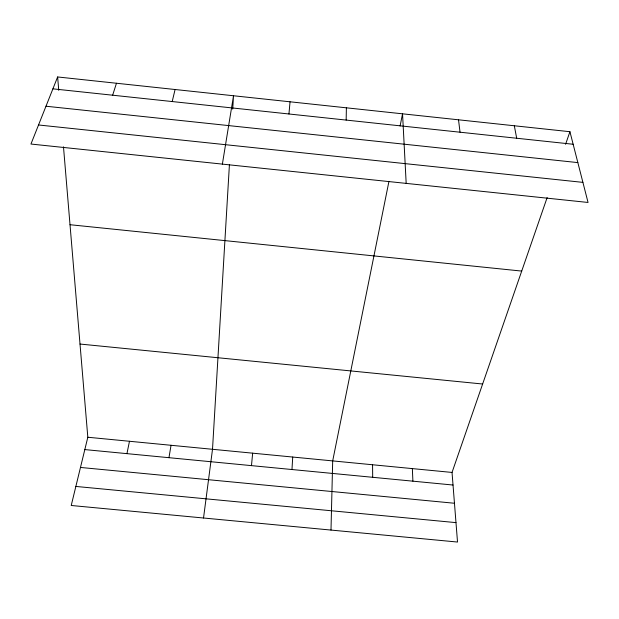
<?xml version="1.0" encoding="UTF-8"?>
<svg xmlns="http://www.w3.org/2000/svg" width="619" height="619" viewBox="0 0 619 619"><rect width="100%" height="100%" fill="white"/><g stroke="black" fill="none" stroke-linecap="round" stroke-linejoin="round"><path stroke-width="0.93" d="M346.16 120.078L346.385 107.822M330.995 530.065L332.689 460.907L388.964 181.297M229.425 164.561L212.51 449.293L203.527 518.002M232.721 109.106L233.518 95.759L222.376 164.12M291.975 469.535L292.717 457.046M288.949 113.989L290.04 101.795M251.476 465.635L252.66 453.17M168.964 457.689L171.045 445.285M400.098 125.974L402.543 113.819L406.18 183.394M126.941 453.642L129.479 441.27M172.198 101.555L175.084 89.515M63.486 146.835L87.821 437.246L71.224 505.483L457.518 542.043L452.032 472.436L547.15 197.569M112.65 95.21L116.457 83.248M565.58 144.312L569.937 131.708L57.629 76.957L30.95 144.041L588.05 202.459L569.937 131.708M80.47 467.446L454.462 503.255M75.858 486.441L455.986 522.622M87.821 437.246L452.032 472.436M84.818 449.587L453.031 485.033M80.006 344.04L482.634 384.012M70.009 224.712L521.709 271.083M45.984 106.228L577.844 162.604M38.533 124.976L582.905 182.373M52.901 88.842L573.148 144.258M514.319 125.765L516.687 138.246M458.524 119.8L460.033 132.211M57.629 76.957L58.751 90.335M412.347 468.606L412.904 481.172M372.561 464.761L372.692 477.303"/></g></svg>
